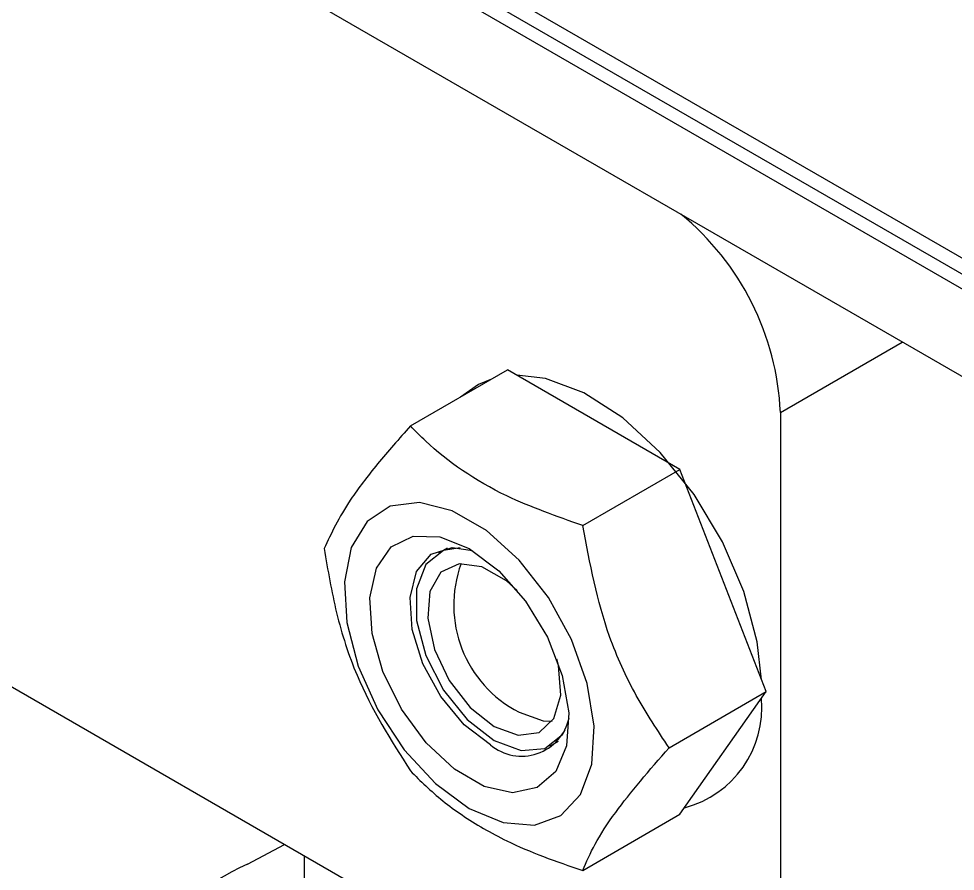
# Model space of a CAD drawing. Extents: x 75 to 2075, y 25 to 1460.
# Drawn here: x 1671.56 to 1704.82, y 577.76 to 608.04 of the extents above; entities that cross this region are included whole.
import ezdxf

# ---------------------------------------------------------------- set-up
doc = ezdxf.new("R2010")
doc.units = 0
doc.header["$LTSCALE"] = 5
doc.linetypes.add('SLD-KATı', pattern=[0])
doc.layers.get('0').update_dxf_attribs({"linetype": 'CONTINUOUS'})

msp = doc.modelspace()

# ---------------------------------------------------------------- linework, layer by layer
at = {"color": 7, "linetype": 'SLD-KATı'}
for p, q in [((1660.998, 620.769), (1738.78, 575.867)), ((1676.244, 616.171), (1719.985, 590.92)), ((1676.742, 615.315), (1720.484, 590.063)), ((1721.214, 589.116), (1677.473, 614.367)), ((1685.471, 593.573), (1688.923, 595.566)), ((1695.046, 592.031), (1688.923, 595.566)), ((1698.614, 594.054), (1698.614, 573.641)), ((1691.595, 590.038), (1695.046, 592.031)), ((1698.108, 584.139), (1695.046, 592.031)), ((1694.194, 571.089), (1660.607, 590.478)), ((1686.775, 589.237), (1686.47, 589.061)), ((1694.657, 582.147), (1698.108, 584.139)), ((1695.046, 579.783), (1698.108, 584.139)), ((1690.427, 582.206), (1690.733, 582.382)), ((1691.595, 577.79), (1695.046, 579.783)), ((1679.691, 578.016), (1681.002, 578.704)), ((1681.699, 578.302), (1681.699, 567.301))]:
    msp.add_line(p, q, dxfattribs=at)
at = {"color": 8, "linetype": 'SLD-KATı'}
msp.add_line((1698.614, 594.054), (1702.944, 596.554), dxfattribs=at)
at = {"color": 7, "linetype": 'SLD-KATı', "flags": 128}
for points in [[(1688.353, 595.237), (1687.89, 595.049), (1687.251, 594.601)], [(1697.944, 584.563), (1697.79, 585.912), (1697.316, 587.689), (1696.555, 589.464), (1695.547, 591.144), (1694.347, 592.636), (1693.02, 593.861), (1691.637, 594.753), (1690.273, 595.262), (1689.251, 595.376)], [(1687.565, 579.988), (1688.765, 579.485), (1689.876, 579.401), (1690.815, 579.742), (1691.514, 580.481), (1691.919, 581.565), (1692.002, 582.912), (1691.755, 584.424), (1691.198, 585.987), (1690.372, 587.487), (1689.337, 588.811), (1688.171, 589.861), (1686.959, 590.56), (1685.793, 590.856), (1684.758, 590.727), (1683.932, 590.182), (1683.374, 589.262), (1683.128, 588.035), (1683.211, 586.592), (1683.616, 585.04), (1684.315, 583.494), (1685.254, 582.069), (1686.365, 580.871), (1687.565, 579.988)], [(1687.565, 589.217), (1688.61, 588.432), (1689.562, 587.353), (1690.337, 586.075), (1690.865, 584.714), (1691.1, 583.388), (1691.021, 582.217), (1690.635, 581.304), (1689.976, 580.73), (1689.103, 580.547), (1688.093, 580.77), (1687.037, 581.38), (1686.027, 582.323), (1685.154, 583.514), (1684.495, 584.849), (1684.109, 586.207), (1684.03, 587.47), (1684.265, 588.524), (1684.793, 589.276), (1685.568, 589.659), (1686.52, 589.638), (1687.565, 589.217)], [(1688.316, 582.247), (1687.385, 582.963), (1686.555, 583.961), (1685.916, 585.131), (1685.537, 586.348), (1685.459, 587.479), (1685.691, 588.401), (1686.207, 589.015), (1686.952, 589.255), (1687.672, 589.153)], [(1687.237, 589.246), (1686.65, 589.147), (1686.025, 588.648), (1685.693, 587.785), (1685.693, 586.663), (1686.025, 585.417), (1686.65, 584.196), (1687.492, 583.149), (1688.449, 582.402)], [(1689.27, 587.728), (1688.885, 588.073), (1688.013, 588.576), (1687.201, 588.682), (1686.557, 588.376), (1686.168, 587.699), (1686.088, 586.744), (1686.326, 585.638), (1686.851, 584.532), (1687.592, 583.575), (1688.449, 582.895), (1688.449, 582.895)], [(1688.449, 582.895), (1689.305, 582.586), (1690.046, 582.688), (1690.571, 583.187), (1690.81, 584.018), (1690.73, 585.066), (1690.673, 585.297)], [(1689.333, 583.405), (1690.189, 583.096), (1690.508, 583.087)], [(1688.449, 582.402), (1689.406, 582.044), (1690.248, 582.12), (1690.872, 582.619), (1690.971, 582.778)]]:
    msp.add_lwpolyline(points, dxfattribs=at)
at = {"color": 7, "linetype": 'SLD-KATı'}
for centre, radius, start, end in [((1688.95, 593.61), 9.674, 2.6304, 50.6974), ((1691.291, 587.212), 4.281, 159.8014, 242.7769), ((1694.275, 583.579), 3.684, 284.7174, 5.0812), ((1689.422, 583.573), 1.727, 230.1798, 347.5409), ((1683.583, 569.426), 9.43, 114.3747, 174.3052)]:
    msp.add_arc(centre, radius, start, end, dxfattribs=at)
for points, knots in [([(1685.471, 593.573), (1685.07, 593.117), (1684.258, 592.195), (1683.064, 590.624), (1682.663, 589.762), (1682.409, 589.217)], [0, 0, 0, 0, 0.264861, 0.535466, 1, 1, 1, 1]), ([(1691.595, 590.038), (1690.665, 590.364), (1688.467, 591.135), (1686.561, 592.471), (1685.65, 593.393), (1685.471, 593.573)], [0, 0, 0, 0, 0.370604, 0.876586, 1, 1, 1, 1]), ([(1694.657, 582.147), (1694.255, 582.753), (1693.444, 583.978), (1692.25, 586.576), (1691.848, 588.698), (1691.595, 590.038)], [0, 0, 0, 0, 0.264861, 0.535466, 1, 1, 1, 1]), ([(1682.409, 589.217), (1682.539, 588.454), (1682.801, 586.912), (1683.691, 584.138), (1684.782, 582.414), (1685.471, 581.325)], [0, 0, 0, 0, 0.264861, 0.535466, 1, 1, 1, 1]), ([(1691.595, 577.79), (1691.725, 578.09), (1691.987, 578.695), (1692.877, 580.09), (1693.967, 581.35), (1694.657, 582.147)], [0, 0, 0, 0, 0.264861, 0.535466, 1, 1, 1, 1]), ([(1685.471, 581.325), (1685.65, 581.145), (1686.192, 580.596), (1687.271, 579.727), (1688.71, 578.898), (1690.184, 578.262), (1691.123, 577.948), (1691.595, 577.79)], [0, 0, 0, 0, 0.123159, 0.373396, 0.629723, 0.813907, 1, 1, 1, 1])]:
    msp.add_open_spline(points, degree=3, knots=knots, dxfattribs=at)

doc.saveas('drawing.dxf')
